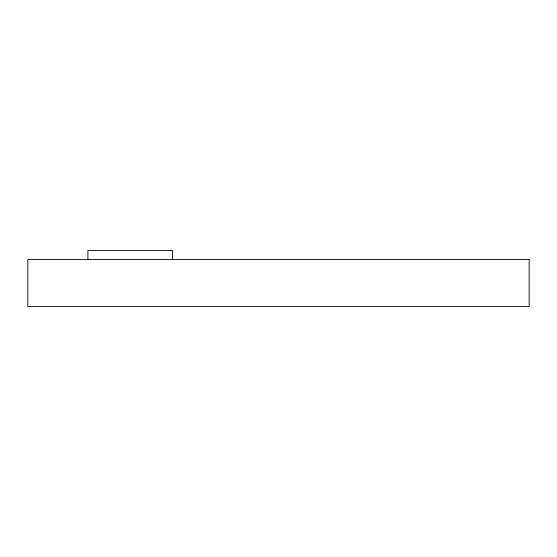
<?xml version="1.0" encoding="UTF-8"?>
<svg xmlns="http://www.w3.org/2000/svg" width="557" height="557" viewBox="0 0 557 557"><rect width="100%" height="100%" fill="white"/><g stroke="black" fill="none" stroke-linecap="round" stroke-linejoin="round"><path stroke-width="0.84" d="M172.586 259.451L172.586 250.427L87.895 250.427L87.895 259.451M529.15 259.451L27.85 259.451L27.85 306.573L529.15 306.573L529.15 259.451"/></g></svg>
